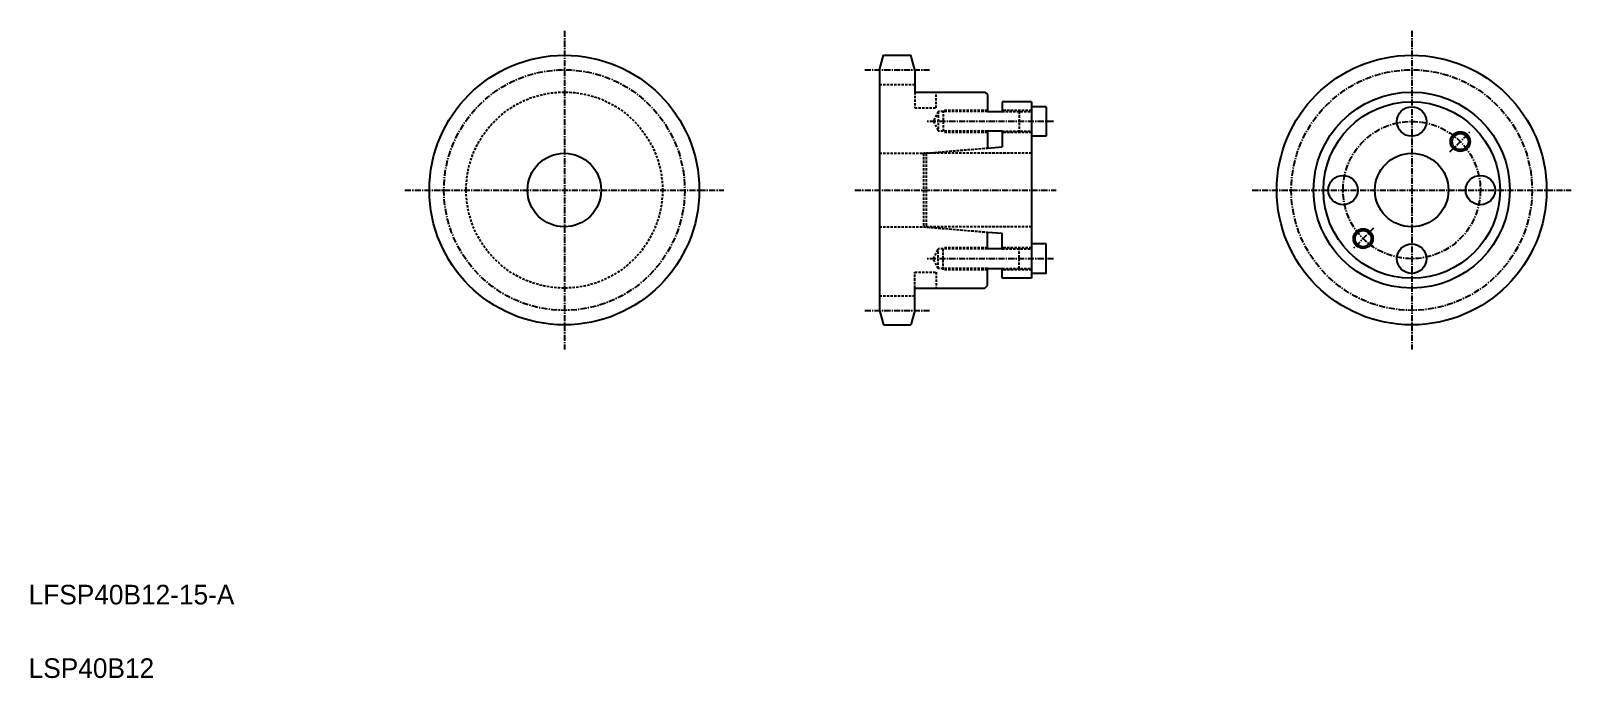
# Model space of a CAD drawing. Extents: x 10 to 324, y 10 to 142.
import ezdxf

# ---------------------------------------------------------------- set-up
doc = ezdxf.new("R2010")
doc.units = 0
doc.linetypes.add('CENTER', pattern=[2, 1.25, -0.25, 0.25, -0.25])
doc.linetypes.add('DASHED', pattern=[0.75, 0.5, -0.25])
doc.layers.get('0').update_dxf_attribs({"linetype": 'CONTINUOUS'})
doc.layers.add('CENTER', color=1, linetype='CENTER')

msp = doc.modelspace()

# ---------------------------------------------------------------- linework, layer by layer
at = {"color": 7, "linetype": 'CONTINUOUS'}
for p, q in [((183.38, 134.06), (184.19, 137.03)), ((184.19, 137.03), (189.78, 137.03)), ((190.58, 134.06), (189.78, 137.03)), ((183.38, 134.06), (183.38, 84.99)), ((190.58, 134.06), (190.58, 129.53)), ((190.58, 129.53), (204.88, 129.53)), ((204.88, 129.53), (205.38, 129.03)), ((205.38, 129.03), (205.38, 125.53)), ((208.38, 127.53), (208.38, 125.53)), ((214.38, 127.53), (208.38, 127.53)), ((214.38, 127.53), (214.38, 91.53)), ((217.38, 126.53), (214.38, 126.53)), ((217.38, 126.53), (217.38, 120.53)), ((205.38, 125.53), (208.38, 125.53)), ((205.38, 121.53), (205.38, 118.11)), ((208.38, 121.53), (205.38, 121.53)), ((208.38, 121.53), (208.38, 118.33)), ((217.38, 120.53), (214.38, 120.53)), ((205.38, 118.11), (208.38, 118.33)), ((205.38, 97.53), (205.38, 100.95)), ((205.38, 100.95), (208.38, 100.73)), ((208.38, 97.53), (208.38, 100.73)), ((208.38, 97.53), (205.38, 97.53)), ((217.38, 98.53), (214.38, 98.53)), ((217.38, 92.53), (217.38, 98.53)), ((205.38, 90.03), (205.38, 93.53)), ((205.38, 93.53), (208.38, 93.53)), ((208.38, 91.53), (208.38, 93.53)), ((214.38, 91.53), (208.38, 91.53)), ((217.38, 92.53), (214.38, 92.53)), ((190.58, 89.53), (204.88, 89.53)), ((190.58, 84.99), (190.58, 89.53)), ((204.88, 89.53), (205.38, 90.03)), ((183.38, 84.99), (184.19, 82.03)), ((190.58, 84.99), (189.78, 82.03)), ((184.19, 82.03), (189.78, 82.03))]:
    msp.add_line(p, q, dxfattribs=at)
at = {"color": 3, "linetype": 'DASHED'}
for p, q in [((183.38, 131.1), (190.58, 131.1)), ((190.58, 129.53), (190.58, 126.28)), ((194.98, 126.28), (194.98, 129.53)), ((190.58, 126.28), (194.98, 126.28)), ((205.38, 125.78), (196.38, 125.78)), ((196.38, 125.78), (196.38, 121.28)), ((214.38, 125.78), (208.38, 125.78)), ((195.38, 125.53), (194.38, 123.53)), ((194.38, 123.53), (195.38, 121.53)), ((205.38, 125.53), (195.38, 125.53)), ((195.38, 125.53), (195.38, 121.53)), ((208.38, 125.53), (214.38, 125.53)), ((211.88, 125.53), (211.88, 121.53)), ((205.38, 121.53), (195.38, 121.53)), ((205.38, 121.28), (196.38, 121.28)), ((208.38, 121.53), (214.38, 121.53)), ((214.38, 121.28), (208.38, 121.28)), ((183.38, 117.03), (192.38, 117.03)), ((192.38, 117.03), (205.38, 118.11)), ((214.38, 117.03), (192.38, 117.03)), ((192.38, 117.03), (192.38, 102.03)), ((192.88, 117.03), (192.88, 102.03)), ((183.38, 102.03), (192.38, 102.03)), ((192.38, 102.03), (205.38, 100.95)), ((214.38, 102.03), (192.38, 102.03)), ((194.38, 95.53), (195.38, 97.53)), ((205.38, 97.53), (195.38, 97.53)), ((195.38, 93.53), (195.38, 97.53)), ((205.38, 97.78), (196.38, 97.78)), ((196.38, 93.28), (196.38, 97.78)), ((214.38, 97.78), (208.38, 97.78)), ((208.38, 97.53), (214.38, 97.53)), ((211.88, 93.53), (211.88, 97.53)), ((195.38, 93.53), (194.38, 95.53)), ((190.58, 89.53), (190.58, 92.78)), ((190.58, 92.78), (194.98, 92.78)), ((194.98, 92.78), (194.98, 89.53)), ((205.38, 93.53), (195.38, 93.53)), ((205.38, 93.28), (196.38, 93.28)), ((208.38, 93.53), (214.38, 93.53)), ((214.38, 93.28), (208.38, 93.28)), ((183.38, 87.96), (190.58, 87.96))]:
    msp.add_line(p, q, dxfattribs=at)
at = {"color": 7, "linetype": 'CONTINUOUS'}
for centre, radius in [((119.17, 109.53), 27.5), ((291.86, 109.53), 27.5), ((291.86, 109.53), 20), ((291.86, 109.53), 18), ((291.86, 123.53), 3), ((301.76, 119.43), 1.65), ((119.17, 109.53), 7.5), ((291.86, 109.53), 7.5), ((277.86, 109.53), 3), ((305.86, 109.53), 3), ((281.97, 99.63), 1.65), ((291.86, 95.53), 3)]:
    msp.add_circle(centre, radius, dxfattribs=at)
at = {"color": 3, "linetype": 'DASHED'}
msp.add_circle((119.17, 109.53), 20, dxfattribs=at)
at = {"color": 3, "linetype": 'CONTINUOUS'}
for centre in [(301.76, 119.43), (281.97, 99.63)]:
    msp.add_circle(centre, 2, dxfattribs=at)
at = {"layer": 'CENTER', "color": 1, "linetype": 'CENTER'}
for p, q in [((119.17, 142.03), (119.17, 77.03)), ((291.86, 142.03), (291.86, 77.03)), ((180.38, 134.06), (193.58, 134.06)), ((218.88, 123.53), (192.88, 123.53)), ((299.64, 117.31), (303.89, 121.55)), ((86.67, 109.53), (151.67, 109.53)), ((178.38, 109.53), (219.38, 109.53)), ((259.36, 109.53), (324.36, 109.53)), ((284.09, 101.75), (279.84, 97.51)), ((218.88, 95.53), (192.88, 95.53)), ((180.38, 84.99), (193.58, 84.99))]:
    msp.add_line(p, q, dxfattribs=at)
for centre, radius in [((119.17, 109.53), 24.54), ((291.86, 109.53), 24.54), ((291.86, 109.53), 14)]:
    msp.add_circle(centre, radius, dxfattribs=at)

# ---------------------------------------------------------------- texts
at = {"color": 7, "linetype": 'CONTINUOUS'}
for s, p in [('LFSP40B12-15-A', (10, 25)), ('LSP40B12', (10, 10))]:
    msp.add_text(s, height=4, dxfattribs=at).set_placement(p)

doc.saveas('drawing.dxf')
